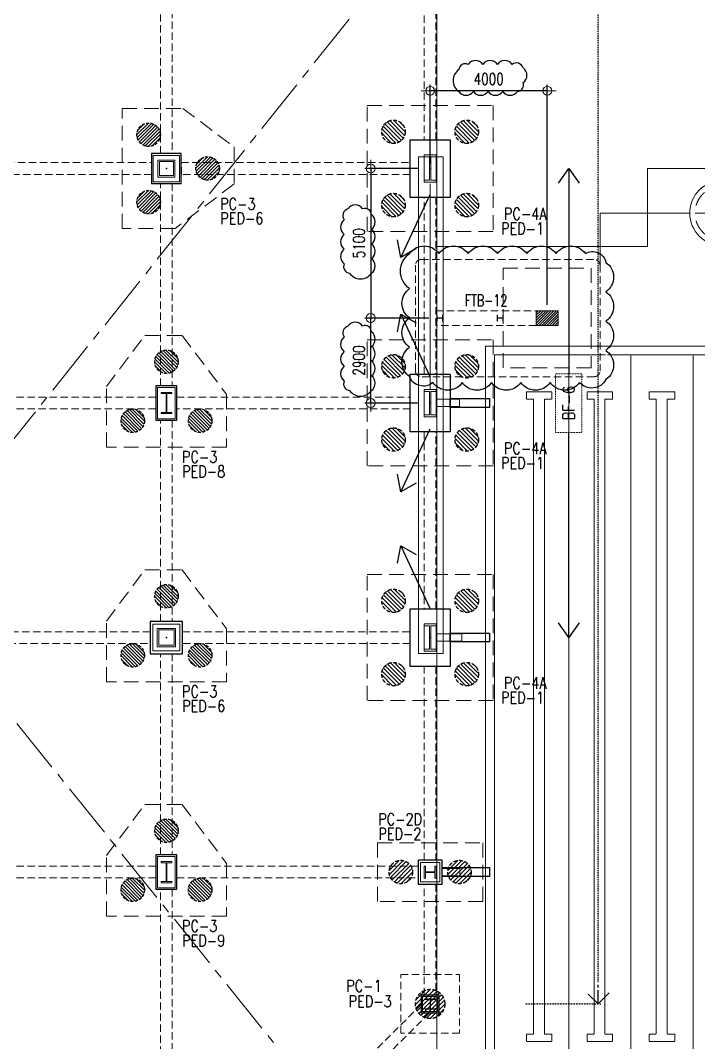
# Model space of a CAD drawing. Header units: millimetres. Extents: x 306431 to 569278, y -16030 to 119854.
# Drawn here: x 362409 to 385550, y 7660 to 42527 of the extents above; entities that cross this region are included whole.
import ezdxf
from ezdxf.enums import TextEntityAlignment as Align

# ---------------------------------------------------------------- set-up
doc = ezdxf.new("R2010")
doc.units = ezdxf.units.MM
doc.header["$MEASUREMENT"] = 0
for name, pattern in [('CENTER2', [28.575, 19.05, -3.175, 3.175, -3.175]), ('DASHED', [0.75, 0.5, -0.25]), ('DASHED2', [0.375, 0.25, -0.125]), ('HIDDEN', [0.375, 0.25, -0.125]), ('PHANTOM2', [1.25, 0.625, -0.125, 0.125, -0.125, 0.125, -0.125])]:
    doc.linetypes.add(name, pattern=pattern)
doc.layers.get('0').update_dxf_attribs({"lineweight": 9})
for name, color, linetype, lineweight in [('A_ARCHITECTURAL BACKGROUND', 251, 'Continuous', 5), ('A_DIM', 1, 'Continuous', 5), ('BASE PLATE', 5, 'Continuous', 18), ('COLUMN', 7, 'Continuous', 13), ('FTB', 4, 'HIDDEN', 30), ('GIRDER BEAM', 2, 'HIDDEN', 15), ('GIRDER GIRT', 4, 'HIDDEN', 18), ('HATCH', 8, 'Continuous', 5), ('OUTLINE', 252, 'CENTER2', 9), ('PEDESTAL CONCRETE', 20, 'Continuous', 25), ('REVCLOUD', 7, 'Continuous', 30), ('S-ANNO-NPLT', 7, 'Continuous', 9), ('S-Anno-Symb', 143, 'PHANTOM2', 15), ('S-BRACE', 2, 'Continuous', 15), ('S-BRACING', 1, 'Continuous', 18), ('S_foundation', 4, 'HIDDEN', 20), ('SPOT DET.', 1, 'Continuous', 20), ('TEXT_GB', 2, 'Continuous', 30)]:
    doc.layers.add(name, color=color, linetype=linetype, lineweight=lineweight)
doc.layers.add('GUIDE', color=191, linetype='Continuous', plot=False)
doc.styles.add('1', font='simplex.shx', dxfattribs={"width": 0.85, "height": 300})
doc.styles.add('ARIALNW', font='ARIALN.TTF')
doc.styles.add('ROMANSX', font='ROMANS.shx', dxfattribs={"height": 0.09375})
doc.styles.add('SIMPLEX', font='SIMPLEX.shx', dxfattribs={"width": 0.75, "height": 400})
doc.dimstyles.new('DIM 200', dxfattribs={"dimtxt": 0.36, "dimasz": 0.2, "dimexe": 0.1, "dimexo": 0, "dimgap": 0.08, "dimtad": 1, "dimlfac": 2, "dimrnd": 0.005, "dimzin": 1, "dimdsep": 46, "dimtxsty": 'ARIALNW', "dimcen": 0.09, "dimclrd": 6, "dimclre": 6, "dimclrt": 13, "dimadec": 0, "dimazin": 0, "dimtfac": 1, "dimtofl": 0, "dimtmove": 2, "dimatfit": 3, "dimfxl": 1, "dimtolj": 1, "dimtzin": 0, "dimarcsym": 0})
doc.dimstyles.new('DIM_100', dxfattribs={"dimtxt": 400, "dimasz": 2, "dimexe": 100, "dimexo": 250, "dimgap": 250, "dimtad": 1, "dimdec": 0, "dimrnd": 1, "dimzin": 1, "dimdsep": 46, "dimtxsty": '1', "dimblk1": 'ESCADIM_ARW', "dimblk2": 'ESCADIM_ARW', "dimsah": 1, "dimcen": 50, "dimclrd": 256, "dimclre": 256, "dimclrt": 52, "dimazin": 0, "dimtfac": 1, "dimtdec": 0, "dimtofl": 0, "dimtmove": 0, "dimatfit": 3, "dimldrblk": 'ESCADIM_ARW', "dimfxl": 1, "dimtolj": 1, "dimtzin": 0, "dimarcsym": 0})
doc.dimstyles.new('DIM_200', dxfattribs={"dimtxt": 400, "dimasz": 2, "dimexe": 200, "dimexo": 200, "dimgap": 200, "dimtad": 1, "dimdec": 0, "dimrnd": 1, "dimdsep": 46, "dimtxsty": 'SIMPLEX', "dimblk1": 'ESCADIM_ARW', "dimblk2": 'ESCADIM_ARW', "dimsah": 1, "dimcen": 50, "dimclrd": 251, "dimclre": 251, "dimclrt": 52, "dimadec": 0, "dimazin": 0, "dimtfac": 1, "dimtdec": 0, "dimtofl": 0, "dimtmove": 0, "dimatfit": 3, "dimldrblk": 'ESCADIM_ARW', "dimfxl": 1, "dimtolj": 1, "dimtzin": 0, "dimarcsym": 0})

# ---------------------------------------------------------------- blocks, each defined once
blk = doc.blocks.new('G_GIRT')
at = {"layer": 'GIRDER GIRT', "linetype": 'HIDDEN', "ltscale": 1000, "elevation": 0}
for points in [[(43800, 40983), (44200, 40983), (44200, 47464), (43800, 47464)], [(34800, 47259), (35200, 47259), (35200, 40509), (34800, 40509)], [(26561, 40200), (34491, 40200), (34491, 39800), (26561, 39800)], [(35511, 40200), (43322, 40200), (43322, 39800), (35511, 39800)], [(43800, 39017), (44200, 39017), (44200, 32981), (43800, 32981)], [(26510, 32200), (34640, 32200), (34640, 31800), (26510, 31800)], [(35360, 32200), (43324, 32200), (43324, 31800), (35360, 31800)], [(34800, 31415), (35200, 31415), (35200, 24550), (34800, 24550)], [(43800, 24980), (44200, 24980), (44200, 31017), (43800, 31017)], [(34800, 23450), (35200, 23450), (35200, 16585), (34800, 16585)], [(43800, 23014), (44200, 23014), (44200, 16404), (43800, 16404)], [(34800, 15415), (35200, 15415), (35200, 8675), (34800, 8675)], [(43800, 15589), (44200, 15589), (44200, 11805), (43800, 11805)], [(43695, 11479), (43695, 11195), (43977, 11195), (40908, 8132), (40908, 8404), (40614, 8404)]]:
    blk.add_lwpolyline(points, close=True, dxfattribs=at)
at = {"layer": 'GIRDER GIRT', "linetype": 'HIDDEN', "ltscale": 1000}
for points in [[(34800, 39489), (35200, 39489), (35200, 32585), (34800, 32585)], [(26611, 23800), (34450, 23800), (34450, 24200), (26611, 24200)], [(35550, 24200), (43324, 24200), (43324, 23800), (35550, 23800)], [(26511, 16200), (34640, 16200), (34640, 15800), (26511, 15800)], [(35360, 15800), (43593, 15800), (43593, 16200), (35360, 16200)]]:
    blk.add_lwpolyline(points, close=True, dxfattribs=at)
blk = doc.blocks.new('GF_PLAN NEW')
at = {"layer": 'A_ARCHITECTURAL BACKGROUND', "ltscale": 10}
for p, q in [((44230, 37327, 0), (44237, 47495, 0)), ((51416, 39986, 0), (61487, 39986, 0))]:
    blk.add_line(p, q, dxfattribs=at)
at = {"layer": 'A_ARCHITECTURAL BACKGROUND', "ltscale": 0.5}
blk.add_line((44003, 32442, 0), (44003, 39455, 0), dxfattribs=at)
at = {"layer": 'A_ARCHITECTURAL BACKGROUND', "linetype": 'DASHED2', "ltscale": 1.4}
for p, q in [((48731, 33627, 0), (48731, 8627, 0)), ((50854, 33607, 0), (50854, 8607, 0)), ((52977, 33607, 0), (52977, 8607, 0))]:
    blk.add_line(p, q, dxfattribs=at)
at = {"layer": 'A_ARCHITECTURAL BACKGROUND', "ltscale": 0.5, "elevation": 0}
for points in [[(43607, 40381), (44442, 40381), (44442, 23437), (43607, 23437)], [(45895, 8327), (45895, 33927), (60220, 33927), (60220, 8327)]]:
    blk.add_lwpolyline(points, close=True, dxfattribs=at)
at = {"layer": 'A_ARCHITECTURAL BACKGROUND', "ltscale": 10, "elevation": 0}
blk.add_lwpolyline([(61999, 31502), (61999, 5500), (44230, 5500), (44230, 37327), (51417, 37325), (51416, 39986)], dxfattribs=at)
at = {"layer": 'A_ARCHITECTURAL BACKGROUND', "ltscale": 0.5, "elevation": 0}
blk.add_lwpolyline([(50059, 33627), (59920, 33627), (59920, 8627), (46195, 8627), (46195, 33627), (49984, 33627)], dxfattribs=at)
at = {"layer": 'A_ARCHITECTURAL BACKGROUND', "elevation": 0}
for points in [[(44231, 31860), (45008, 31860), (45008, 32111), (44231, 32111)], [(44247, 23860), (45085, 23860), (45085, 24111), (44247, 24111)], [(44408, 15859), (45012, 15859), (45012, 16110), (44408, 16110)]]:
    blk.add_lwpolyline(points, dxfattribs=at)
at = {"layer": 'A_ARCHITECTURAL BACKGROUND', "linetype": 'DASHED2', "ltscale": 1.4, "elevation": 0}
for points in [[(47899, 32113), (48159, 32113), (48159, 32370), (47290, 32370), (47290, 32113), (47526, 32113)], [(47526, 32370), (47899, 32370)], [(47526, 10458), (47526, 32113)], [(47899, 32113), (47899, 10458)], [(49967, 32113), (50227, 32113), (50227, 32370), (49358, 32370), (49358, 32113), (49594, 32113)], [(49594, 32370), (49967, 32370)], [(49594, 10458), (49594, 32113)], [(49967, 32113), (49967, 10458)], [(52090, 32113), (52350, 32113), (52350, 32370), (51481, 32370), (51481, 32113), (51717, 32113)], [(51717, 32370), (52090, 32370)], [(51717, 10458), (51717, 32113)], [(52090, 32113), (52090, 10458)], [(47526, 10458), (47290, 10458), (47290, 10201), (48159, 10201), (48159, 10458), (47899, 10458)], [(47899, 10201), (47526, 10201)], [(49594, 10458), (49358, 10458), (49358, 10201), (50227, 10201), (50227, 10458), (49967, 10458)], [(49967, 10201), (49594, 10201)], [(51717, 10458), (51481, 10458), (51481, 10201), (52350, 10201), (52350, 10458), (52090, 10458)], [(52090, 10201), (51717, 10201)]]:
    blk.add_lwpolyline(points, dxfattribs=at)
blk = doc.blocks.new('GF COLUMN')
at = {"layer": 'COLUMN', "ltscale": 0.05, "elevation": 0}
for points in [[(43999, 39528), (43790, 39528), (43790, 39597), (43960, 39597, 0.414214), (43980, 39617), (43980, 40374, 0.414214), (43960, 40394), (43790, 40394), (43790, 40463), (44208, 40463), (44208, 40394), (44038, 40394, 0.414214), (44019, 40374), (44019, 39617, 0.414214), (44038, 39597), (44208, 39597), (44208, 39528), (43999, 39528)], [(43999, 31528), (43790, 31528), (43790, 31597), (43960, 31597, 0.414214), (43980, 31617), (43980, 32374, 0.414214), (43960, 32394), (43790, 32394), (43790, 32463), (44208, 32463), (44208, 32394), (44038, 32394, 0.414214), (44019, 32374), (44019, 31617, 0.414214), (44038, 31597), (44208, 31597), (44208, 31528), (43999, 31528)], [(34999, 31635), (34820, 31635), (34820, 31673), (34971, 31673, 0.414214), (34989, 31690), (34989, 32301, 0.414214), (34971, 32319), (34820, 32319), (34820, 32357), (35179, 32357), (35179, 32319), (35027, 32319, 0.414214), (35010, 32301), (35010, 31690, 0.414214), (35027, 31673), (35179, 31673), (35179, 31635), (34999, 31635)], [(43999, 23528), (43790, 23528), (43790, 23597), (43960, 23597, 0.414214), (43980, 23617), (43980, 24374, 0.414214), (43960, 24394), (43790, 24394), (43790, 24463), (44208, 24463), (44208, 24394), (44038, 24394, 0.414214), (44019, 24374), (44019, 23617, 0.414214), (44038, 23597), (44208, 23597), (44208, 23528), (43999, 23528)], [(43999, 11318), (43815, 11318), (43815, 11336), (43977, 11336, 0.414214), (43994, 11352), (43994, 11639, 0.414214), (43977, 11656), (43815, 11656), (43815, 11674), (44184, 11674), (44184, 11656), (44022, 11656, 0.414214), (44005, 11639), (44005, 11352, 0.414214), (44022, 11336), (44184, 11336), (44184, 11318), (43999, 11318)]]:
    blk.add_lwpolyline(points, format="xyb", dxfattribs=at)
for points in [[(34709, 39706), (35289, 39706), (35289, 40286), (34709, 40286)], [(34759, 39756), (35239, 39756), (35239, 40236), (34759, 40236)]]:
    blk.add_lwpolyline(points, close=True, dxfattribs=at)
at = {"layer": 'COLUMN', "ltscale": 0.05}
for points in [[(34689, 23686), (35309, 23686), (35309, 24306), (34689, 24306)], [(34739, 23736), (35259, 23736), (35259, 24256), (34739, 24256)]]:
    blk.add_lwpolyline(points, close=True, dxfattribs=at)
for points in [[(34999, 15635), (34820, 15635), (34820, 15673), (34971, 15673, 0.414214), (34989, 15690), (34989, 16301, 0.414214), (34971, 16319), (34820, 16319), (34820, 16357), (35179, 16357), (35179, 16319), (35027, 16319, 0.414214), (35010, 16301), (35010, 15690, 0.414214), (35027, 15673), (35179, 15673), (35179, 15635), (34999, 15635)], [(43796, 15996), (43796, 16197), (43839, 16197), (43839, 16026, 0.414214), (43856, 16009), (44143, 16009, 0.414214), (44159, 16026), (44159, 16197), (44203, 16197), (44203, 15794), (44159, 15794), (44159, 15965, 0.414214), (44143, 15982), (43856, 15982, 0.414214), (43839, 15965), (43839, 15794), (43796, 15794), (43796, 15996)]]:
    blk.add_lwpolyline(points, format="xyb", dxfattribs=at)
blk = doc.blocks.new('_Open90')
at = {"color": 0, "linetype": 'ByBlock', "lineweight": -2}
for p, q in [((-0.5, 0.5), (0, 0)), ((0, 0), (-1, 0)), ((0, 0), (-0.5, -0.5))]:
    blk.add_line(p, q, dxfattribs=at)
blk = doc.blocks.new('*D19')
at = {"layer": 'Defpoints', "color": 0, "ltscale": 0.05, "transparency": 16777216}
for p in [(378189, 72976, 0), (382119, 72976), (379387, 8976, 0)]:
    blk.add_point(p, dxfattribs=at)
at = {"layer": 'S-Anno-Symb', "lineweight": -2, "ltscale": 0.05, "transparency": 16777216}
for p, q in [((378439, 72976), (382219, 72976)), ((382119, 9726), (382119, 72226)), ((379637, 8976), (382219, 8976))]:
    blk.add_line(p, q, dxfattribs=at)
at = {"layer": 'S-Anno-Symb', "lineweight": -2, "ltscale": 0.05, "transparency": 16777216, "xscale": 750, "yscale": 750, "zscale": 750}
for p, rotation in [((382119, 72976), 90), ((382119, 8976), 270)]:
    blk.add_blockref('_Open90', p, dxfattribs=dict(at, rotation=rotation))
blk = doc.blocks.new('ESCADIM_ARW')
at = {"color": 7}
blk.add_line((-150, 0), (150, 0), dxfattribs=at)
blk.add_circle((0, 0), 75, dxfattribs=at)
blk = doc.blocks.new('1mpile')
at = {"layer": 'FTB', "ltscale": 500}
blk.add_circle((101070, -50701), 500, dxfattribs=at)
at = {"layer": 'HATCH'}
for p, q in [((101312, -51139, 0), (100633, -50459, 0)), ((101396, -51081, 0), (100691, -50376, 0)), ((101465, -51008, 0), (100763, -50307, 0)), ((101519, -50921, 0), (100850, -50252, 0)), ((101557, -50817, 0), (100954, -50215, 0)), ((101570, -50689, 0), (101082, -50201, 0)), ((101532, -50510, 0), (101262, -50239, 0)), ((101092, -51201, 0), (100571, -50680, 0)), ((100931, -51181, 0), (100590, -50841, 0)), ((101213, -51180, 0), (100591, -50559, 0))]:
    blk.add_line(p, q, dxfattribs=at)
blk = doc.blocks.new('PC-3 800MM x 45')
at = {"layer": 'GUIDE'}
blk.add_point((-115, -100, 0), dxfattribs=at)
at = {"layer": 'S_foundation', "ltscale": 2000}
for p, q in [((-1622, -2150), (-1622, 1950)), ((-1622, 1950), (444, 1950)), ((444, 1950), (2192, 634)), ((2192, 634), (2191, -634)), ((2191, -634), (178, -2150)), ((178, -2150), (-1622, -2150))]:
    blk.add_line(p, q, dxfattribs=at)
at = {"xscale": 0.8, "yscale": 0.8, "zscale": 0.8, "rotation": 90}
for p in [(-41283, -79806), (-39269, -80956), (-41283, -82106)]:
    blk.add_blockref('1mpile', p, dxfattribs=at)
blk = doc.blocks.new('PC-4 - 1M x 45')
at = {"layer": 'HATCH', "ltscale": 0.05}
h = blk.add_hatch(dxfattribs=at)
h.set_pattern_fill('ANSI31', color=256, scale=800, style=0)
edge = h.paths.add_edge_path()
edge.add_arc((-1250, 1250), 400, 0, 360)
h = blk.add_hatch(dxfattribs=at)
h.set_pattern_fill('ANSI31', color=256, scale=800, style=0)
h.set_pattern_definition([(45, (2500, 0), (-70.7107, 70.7107), [])])
edge = h.paths.add_edge_path()
edge.add_arc((1250, 1250), 400, 0, 360)
h = blk.add_hatch(dxfattribs=at)
h.set_pattern_fill('ANSI31', color=256, scale=800, style=0)
h.set_pattern_definition([(45, (0, -2500), (-70.7107, 70.7107), [])])
edge = h.paths.add_edge_path()
edge.add_arc((-1250, -1250), 400, 0, 360)
h = blk.add_hatch(dxfattribs=at)
h.set_pattern_fill('ANSI31', color=256, scale=800, style=0)
h.set_pattern_definition([(45, (2500, -2500), (-70.7107, 70.7107), [])])
edge = h.paths.add_edge_path()
edge.add_arc((1250, -1250), 400, 0, 360)
at = {"layer": 'FTB', "ltscale": 500}
for centre in [(-1250, 1250, 0), (1250, 1250, 0), (-1250, -1250, 0), (1250, -1250, 0)]:
    blk.add_circle(centre, 400, dxfattribs=at)
at = {"layer": 'GUIDE'}
blk.add_point((0, 0), dxfattribs=at)
at = {"layer": 'S_foundation', "ltscale": 2000, "elevation": 0}
blk.add_lwpolyline([(-2150, 2150), (2150, 2150), (2150, -2150), (-2150, -2150)], close=True, dxfattribs=at)
blk = doc.blocks.new('PC-2 8M x 35')
at = {"layer": 'GIRDER BEAM', "ltscale": 0.05}
h = blk.add_hatch(dxfattribs=at)
h.set_pattern_fill('ANSI31', color=252, scale=800, angle=360)
h.set_pattern_definition([(45, (-290050.03, -28409.96), (-70.710678, 70.710678), [])])
edge = h.paths.add_edge_path()
edge.add_arc((-1000, 0), 400, 0, 360)
h = blk.add_hatch(dxfattribs=at)
h.set_pattern_fill('ANSI31', color=252, scale=800, angle=360)
h.set_pattern_definition([(45, (-288050.03, -28409.96), (-70.710678, 70.710678), [])])
edge = h.paths.add_edge_path()
edge.add_arc((1000, 0), 400, 0, 360)
at = {"layer": 'FTB', "ltscale": 500}
for centre in [(-1000, 0, 0), (1000, 0, 0)]:
    blk.add_circle(centre, 400, dxfattribs=at)
at = {"layer": 'GUIDE'}
blk.add_point((0, 0), dxfattribs=at)
at = {"layer": 'S_foundation', "ltscale": 2000, "elevation": 0}
blk.add_lwpolyline([(1800, -1000), (-1800, -1000), (-1800, 1000), (1800, 1000)], close=True, dxfattribs=at)
blk = doc.blocks.new('PC-1 1000M x35')
at = {"layer": 'GIRDER BEAM', "ltscale": 0.05}
h = blk.add_hatch(dxfattribs=at)
h.set_pattern_fill('ANSI31', color=252, scale=800)
h.set_pattern_definition([(45, (-340389.34, -8976.85), (-70.710678, 70.710678), [])])
edge = h.paths.add_edge_path()
edge.add_arc((0, 0), 500, 0, 360)
at = {"layer": 'FTB', "ltscale": 500}
blk.add_circle((0, 0), 500, dxfattribs=at)
at = {"layer": 'S_foundation', "ltscale": 1000}
blk.add_lwpolyline([(-1000, 1000), (1000, 1000), (1000, -1000), (-1000, -1000)], close=True, dxfattribs=at)
blk = doc.blocks.new('Bubble')
at = {"layer": 'S-ANNO-NPLT'}
blk.add_circle((0, 0), 0.2608, dxfattribs=at)
at = {"layer": 'S-Anno-Symb', "color": 0}
blk.add_line((-0.2188, 0), (0.2188, 0), dxfattribs=at)
blk.add_circle((0, 0), 0.2187, dxfattribs=at)
at = {"layer": 'S-Anno-Symb', "style": 'ROMANSX'}
for tag, p in [('1', (0, 0.1094)), ('S1', (0, -0.1094))]:
    blk.add_attdef(tag, text='', height=0.0937, dxfattribs=at).set_placement(p, align=Align.MIDDLE_CENTER)
at = {"layer": 'S-Anno-Symb', "style": 'ROMANSX', "width": 1.018385, "flags": 8}
blk.add_attdef('LONG', text='', height=0.0937, dxfattribs=at).set_placement((-0.1796, -0.1249), (0.1796, -0.1249), align=Align.FIT)
blk = doc.blocks.new('*D91')
at = {"color": 251, "lineweight": -2, "ltscale": 0.5, "transparency": 16777216}
for p, q in [((376346, 32376), (374161, 32376)), ((374361, 29478), (374361, 32374)), ((375968, 29476), (374161, 29476))]:
    blk.add_line(p, q, dxfattribs=at)
at = {"layer": 'Defpoints', "color": 0, "ltscale": 0.5, "transparency": 16777216}
for p in [(374361, 32376), (376546, 32376, 0), (376168, 29476, 0)]:
    blk.add_point(p, dxfattribs=at)
at = {"color": 251, "lineweight": -2, "ltscale": 0.5, "transparency": 16777216, "xscale": 2, "yscale": 2, "zscale": 2}
for p, rotation in [((374361, 32376), 90), ((374361, 29476), 270)]:
    blk.add_blockref('ESCADIM_ARW', p, dxfattribs=dict(at, rotation=rotation))
at = {"color": 52, "ltscale": 0.5, "transparency": 16777216, "insert": (373961, 30926), "char_height": 400, "attachment_point": 5, "rotation": 90, "style": 'SIMPLEX'}
blk.add_mtext('\\A1;2900', dxfattribs=at)
blk = doc.blocks.new('*D92')
at = {"color": 251, "lineweight": -2, "ltscale": 0.5, "transparency": 16777216}
for p, q in [((375982, 37476), (374161, 37476)), ((374361, 37474), (374361, 32378)), ((376346, 32376), (374161, 32376))]:
    blk.add_line(p, q, dxfattribs=at)
at = {"layer": 'Defpoints', "color": 0, "ltscale": 0.5, "transparency": 16777216}
for p in [(376182, 37476, 0), (374361, 32376), (376546, 32376, 0)]:
    blk.add_point(p, dxfattribs=at)
at = {"color": 251, "lineweight": -2, "ltscale": 0.5, "transparency": 16777216, "xscale": 2, "yscale": 2, "zscale": 2}
for p, rotation in [((374361, 37476), 90), ((374361, 32376), 270)]:
    blk.add_blockref('ESCADIM_ARW', p, dxfattribs=dict(at, rotation=rotation))
at = {"color": 52, "ltscale": 0.5, "transparency": 16777216, "insert": (373961, 34926), "char_height": 400, "attachment_point": 5, "rotation": 90, "style": 'SIMPLEX'}
blk.add_mtext('\\A1;5100', dxfattribs=at)
blk = doc.blocks.new('*D93')
at = {"layer": 'A_DIM', "color": 251, "lineweight": -2, "ltscale": 0.5, "transparency": 16777216}
for p, q in [((376389, 37636), (376389, 40329)), ((380386, 40129), (376391, 40129)), ((380388, 32825), (380388, 40329))]:
    blk.add_line(p, q, dxfattribs=at)
at = {"layer": 'Defpoints', "color": 0, "ltscale": 0.5, "transparency": 16777216}
for p in [(376389, 40129), (376389, 37436, 0), (380388, 32625, 0)]:
    blk.add_point(p, dxfattribs=at)
at = {"layer": 'A_DIM', "color": 251, "lineweight": -2, "ltscale": 0.5, "transparency": 16777216, "xscale": 2, "yscale": 2, "zscale": 2, "rotation": 180}
blk.add_blockref('ESCADIM_ARW', (376389, 40129), dxfattribs=at)
at = {"layer": 'A_DIM', "color": 251, "lineweight": -2, "ltscale": 0.5, "transparency": 16777216, "xscale": 2, "yscale": 2, "zscale": 2}
blk.add_blockref('ESCADIM_ARW', (380388, 40129), dxfattribs=at)
at = {"layer": 'A_DIM', "color": 52, "ltscale": 0.5, "transparency": 16777216, "insert": (378389, 40529), "char_height": 400, "attachment_point": 5, "style": 'SIMPLEX'}
blk.add_mtext('\\A1;4000', dxfattribs=at)

msp = doc.modelspace()

# ---------------------------------------------------------------- hatches: boundary and pattern name
at = {"layer": 'HATCH', "ltscale": 0.05}
h = msp.add_hatch(dxfattribs=at)
h.set_pattern_fill('ANSI31', color=256, scale=500)
h.paths.add_polyline_path([(380012.4, 32624.8), (380762.4, 32624.8), (380762.4, 32124.8), (380012.4, 32124.8)])

# ---------------------------------------------------------------- linework, layer by layer
at = {"layer": 'BASE PLATE', "ltscale": 0.05, "elevation": 0}
for points in [[(366939.4, 37024.8), (367839.4, 37024.8), (367839.4, 37924.8), (366939.4, 37924.8)], [(376182.6, 37942.3), (376600.5, 37942.3), (376600.5, 37007.2), (376182.6, 37007.2)], [(367083.7, 30011), (367083.7, 28941), (367693.7, 28941), (367693.7, 30011)], [(376182.6, 29941.6), (376600.5, 29941.6), (376600.5, 29006.6), (376182.6, 29006.6)], [(366931.2, 21018.5), (367846.2, 21018.5), (367846.2, 21933.5), (366931.2, 21933.5)], [(376182.6, 21941), (376600.5, 21941), (376600.5, 21006), (376182.6, 21006)], [(367083.7, 14011), (367083.7, 12941), (367693.7, 12941), (367693.7, 14011)], [(376059, 13140.4), (376724, 13140.4), (376724, 13805.4), (376059, 13805.4)], [(376133.7, 8721), (376643.7, 8721), (376643.7, 9231), (376133.7, 9231)]]:
    msp.add_lwpolyline(points, close=True, dxfattribs=at)
at = {"layer": 'COLUMN', "color": 7, "ltscale": 0.05, "elevation": 0}
for points in [[(376829.4, 32374.8), (376829.4, 32271.8), (376812, 32271.8), (376812, 32356.9, 0.4142136), (376799.3, 32369.7), (376643.7, 32369.7, 0.4142136), (376630.9, 32356.9), (376630.9, 32271.8), (376613.5, 32271.8), (376613.5, 32477.7), (376630.9, 32477.7), (376630.9, 32392.6, 0.4142136), (376643.7, 32379.8), (376799.3, 32379.8, 0.4142136), (376812, 32392.6), (376812, 32477.7), (376829.4, 32477.7), (376829.4, 32374.8)], [(378671.5, 32374.8), (378671.5, 32271.8), (378688.9, 32271.8), (378688.9, 32356.9, -0.4142136), (378701.6, 32369.7), (378857.2, 32369.7, -0.4142136), (378870, 32356.9), (378870, 32271.8), (378887.4, 32271.8), (378887.4, 32477.7), (378870, 32477.7), (378870, 32392.6, -0.4142136), (378857.2, 32379.8), (378701.6, 32379.8, -0.4142136), (378688.9, 32392.6), (378688.9, 32477.7), (378671.5, 32477.7), (378671.5, 32374.8)]]:
    msp.add_lwpolyline(points, format="xyb", dxfattribs=at)
at = {"layer": 'COLUMN', "ltscale": 0.05, "elevation": 0}
msp.add_lwpolyline([(380012.4, 32624.8), (380762.4, 32624.8), (380762.4, 32124.8), (380012.4, 32124.8)], close=True, dxfattribs=at)
at = {"layer": 'GIRDER BEAM', "ltscale": 0.05, "elevation": 0}
msp.add_lwpolyline([(380669.6, 28476), (381569.6, 28476), (381569.6, 30476), (380669.6, 30476)], close=True, dxfattribs=at)
at = {"layer": 'GIRDER GIRT', "color": 3, "linetype": 'HIDDEN', "ltscale": 1000, "elevation": 0}
msp.add_lwpolyline([(376588.7, 32624.8), (380012.4, 32624.8), (380012.4, 32124.8), (376588.7, 32124.8)], close=True, dxfattribs=at)
at = {"layer": 'OUTLINE', "ltscale": 100}
for p, q in [((372439, 5926, 0), (340928.2, 45107, 0)), ((375405.7, 44797.5, 0), (344338.4, 5926, 0))]:
    msp.add_line(p, q, dxfattribs=at)
at = {"layer": 'PEDESTAL CONCRETE', "ltscale": 0.05, "elevation": 0}
for points in [[(375713.1, 36491.7), (375713.1, 38457.8), (377070, 38457.8), (377070, 36491.7)], [(366879.4, 36964.8), (367899.4, 36964.8), (367899.4, 37984.8), (366879.4, 37984.8)], [(375713.1, 28491.1), (375713.1, 30457.1), (377070, 30457.1), (377070, 28491.1)], [(367028.7, 30061), (367028.7, 28891), (367748.7, 28891), (367748.7, 30061)], [(377070, 29627.1), (378416.9, 29627.1), (378416.9, 29324.9), (377070, 29324.9)], [(375713.1, 20490.5), (375713.1, 22456.5), (377070, 22456.5), (377070, 20490.5)], [(366838.7, 20926), (367938.7, 20926), (367938.7, 22026), (366838.7, 22026)], [(377070, 21628.1), (378416.9, 21628.1), (378416.9, 21325.9), (377070, 21325.9)], [(367028.7, 14061), (367028.7, 12891), (367748.7, 12891), (367748.7, 14061)], [(375981.2, 13065.4), (376796.2, 13065.4), (376796.2, 13880.4), (375981.2, 13880.4)], [(376796.2, 13628.1), (378416.9, 13628.1), (378416.9, 13325.9), (376796.2, 13325.9)], [(376083.7, 8671), (376693.7, 8671), (376693.7, 9281), (376083.7, 9281)]]:
    msp.add_lwpolyline(points, close=True, dxfattribs=at)
at = {"layer": 'REVCLOUD', "ltscale": 0.05, "elevation": 0}
for points in [[(377366.6, 40103, 0.5205671), (377866.6, 40103, 0.5205671), (378366.6, 40103, 0.5205671), (378866.6, 40103, 0.5205671), (379366.6, 40103, 0.5205671), (379564.2, 40405.4, 0.5205671), (379564.2, 40905.4, 0.5205671), (379187.3, 41028.5, 0.5205671), (378687.3, 41028.5, 0.5205671), (378187.3, 41028.5, 0.5205671), (377687.3, 41028.5, 0.5205671), (377366.6, 40849.2, 0.5205671)], [(374386.8, 33904, 0.5205671), (374386.8, 34404, 0.5205671), (374386.8, 34904, 0.5205671), (374386.8, 35404, 0.5205671), (374386.8, 35904, 0.5205671), (374084.4, 36101.6, 0.5205671), (373584.4, 36101.6, 0.5205671), (373461.3, 35724.7, 0.5205671), (373461.3, 35224.7, 0.5205671), (373461.3, 34724.7, 0.5205671), (373461.3, 34224.7, 0.5205671), (373640.6, 33904, 0.5205671)], [(374386.8, 29904, 0.5205671), (374386.8, 30404, 0.5205671), (374386.8, 30904, 0.5205671), (374386.8, 31404, 0.5205671), (374386.8, 31904, 0.5205671), (374084.4, 32101.6, 0.5205671), (373584.4, 32101.6, 0.5205671), (373461.3, 31724.7, 0.5205671), (373461.3, 31224.7, 0.5205671), (373461.3, 30724.7, 0.5205671), (373461.3, 30224.7, 0.5205671), (373640.6, 29904, 0.5205671)]]:
    msp.add_lwpolyline(points, format="xyb", close=True, dxfattribs=at)
at = {"layer": 'REVCLOUD', "ltscale": 0.05}
msp.add_lwpolyline([(375688.7, 34574.8, -0.5205671), (376688.7, 34574.8, -0.5205671), (377688.7, 34574.8, -0.5205671), (378688.7, 34574.8, -0.5205671), (379688.7, 34574.8, -0.5205671), (380688.7, 34574.8, -0.5205671), (381688.7, 34574.8, -0.5205671), (382387.4, 34273.4, -0.5205671), (382387.4, 33273.4, -0.5205671), (382387.4, 32273.4, -0.5205671), (382387.4, 31273.4, -0.5205671), (382387.4, 30273.4, -0.5205671), (381486, 30174.8, -0.5205671), (380486, 30174.8, -0.5205671), (379486, 30174.8, -0.5205671), (378486, 30174.8, -0.5205671), (377486, 30174.8, -0.5205671), (376486, 30174.8, -0.5205671), (375688.7, 30377.4, -0.5205671), (375688.7, 31377.4, -0.5205671), (375688.7, 32377.4, -0.5205671), (375688.7, 33377.4, -0.5205671)], format="xyb", close=True, dxfattribs=at)
at = {"layer": 'S-BRACING', "ltscale": 1000, "elevation": 0}
msp.add_lwpolyline([(382187.4, 34174.8), (382187.4, 35955.2), (385249.5, 35955.2)], dxfattribs=at)
at = {"layer": 'S_foundation', "color": 6, "ltscale": 2000, "elevation": 0}
msp.add_lwpolyline([(378887.4, 34074.8), (381887.4, 34074.8), (381887.4, 30674.8), (378887.4, 30674.8)], close=True, dxfattribs=at)
at = {"layer": 'SPOT DET.', "linetype": 'DASHED', "ltscale": 500, "elevation": 0}
msp.add_lwpolyline([(376088.7, 34374.8), (381987.4, 34374.8, -0.4142136), (382187.4, 34174.8), (382187.4, 30574.8, -0.4142136), (381987.4, 30374.8), (376088.7, 30374.8, -0.4142136), (375888.7, 30574.8), (375888.7, 34174.8, -0.4142136)], format="xyb", close=True, dxfattribs=at)

# ---------------------------------------------------------------- block references
at = {"color": 252, "xscale": 1.00007848107299, "yscale": 1.000078491987783, "zscale": 1.00007849178404}
msp.add_blockref('GF COLUMN', (332388.7, -2524, 0), dxfattribs=at)
at = {"layer": 'A_ARCHITECTURAL BACKGROUND'}
msp.add_blockref('GF_PLAN NEW', (332388.1, -2507.2, 0), dxfattribs=at)
at = {"layer": 'GIRDER BEAM'}
for name, p in [('PC-3 800MM x 45', (367505.8, 37577.3, 0)), ('PC-2 8M x 35', (376389.3, 13477.3, 0)), ('PC-1 1000M x35', (376389.3, 8976.8, 0))]:
    msp.add_blockref(name, p, dxfattribs=at)
for name, p, rotation in [('PC-4 - 1M x 45', (376389.3, 37479.2, 0), 270), ('PC-3 800MM x 45', (367291.4, 29592.3, 0), 90), ('PC-4 - 1M x 45', (376389.3, 29479.2, 0), 270), ('PC-3 800MM x 45', (367291.4, 21592.3, 0), 90), ('PC-4 - 1M x 45', (376389.3, 21479.2, 0), 270), ('PC-3 800MM x 45', (367291.4, 13592.3, 0), 90)]:
    msp.add_blockref(name, p, dxfattribs=dict(at, rotation=rotation))
at = {"layer": 'GIRDER GIRT'}
msp.add_blockref('G_GIRT', (332388.7, -2524, 0), dxfattribs=at)
at = {"layer": 'S-Anno-Symb'}
ref = msp.add_blockref('Bubble', (386362.1, 35955.2, 0), dxfattribs=dict(at, xscale=4266.666666667009, yscale=4266.666666667009, zscale=4266.666666667009))
ref.add_attrib('1', '4', dxfattribs={"height": 400, "style": 'ROMANSX', "width": 0.7}).set_placement((386362.1, 36421.8, 0), align=Align.MIDDLE_CENTER)
ref.add_attrib('S1', 'ST11.3', dxfattribs={"height": 400, "style": 'ROMANSX', "width": 0.6}).set_placement((386362.1, 35488.5, 0), align=Align.MIDDLE_CENTER)

# ---------------------------------------------------------------- texts
at = {"layer": 'TEXT_GB', "char_height": 400, "attachment_point": 5, "style": 'SIMPLEX'}
for s, insert in [('\\A1;{\\W0.8;PC-3}', (369829, 36268.9, 0)), ('\\A1;{\\W0.8;PED-6}', (369966.1, 35772.8, 0)), ('\\A1;{\\W0.8;PC-4A}', (379635.8, 35930.2, 0)), ('\\A1;{\\W0.8;PED-1}', (379544.4, 35429.2, 0)), ('\\A1;{\\W0.7;FTB-12}', (378300.5, 32974.8, 0)), ('\\A1;{\\W0.8;PC-4A}', (379635.8, 27930.2, 0)), ('\\A1;{\\W0.8;PC-3}', (368526.5, 27636.6, 0)), ('\\A1;{\\W0.8;PED-1}', (379544.4, 27429.2, 0)), ('\\A1;{\\W0.8;PED-8}', (368663.6, 27140.6, 0)), ('\\A1;{\\W0.8;PC-4A}', (379635.8, 19930.2, 0)), ('\\A1;{\\W0.8;PC-3}', (368526.5, 19636.6, 0)), ('\\A1;{\\W0.8;PED-1}', (379544.4, 19429.2, 0)), ('\\A1;{\\W0.8;PED-6}', (368663.6, 19140.6, 0)), ('\\A1;{\\W0.8;PC-2D}', (375366.5, 15276.8, 0)), ('\\A1;{\\W0.8;PED-2}', (375358.9, 14780.8, 0)), ('\\A1;{\\W0.8;PC-3}', (368526.5, 11636.6, 0)), ('\\A1;{\\W0.8;PED-9}', (368663.6, 11140.6, 0)), ('\\A1;{\\W0.8;PC-1}', (374131.4, 9590.6, 0)), ('\\A1;{\\W0.8;PED-3}', (374344.7, 9065.7, 0))]:
    msp.add_mtext(s, dxfattribs=dict(at, insert=insert))
at = {"layer": 'TEXT_GB', "insert": (381119.6, 29476, 0), "char_height": 400, "attachment_point": 5, "rotation": 90, "style": 'SIMPLEX'}
msp.add_mtext('\\A1;{\\W0.8;BF-6}', dxfattribs=at)

# ---------------------------------------------------------------- dimensions: what is measured, and where the dimension line sits
at = {"ltscale": 0.5}
dim = msp.add_linear_dim(base=(374360.6, 32375.8, 0), p1=(376182.5, 37476, 0), p2=(376546.5, 32375.8, 0), angle=90, dimstyle='DIM_200', dxfattribs=at)
dim.commit()
dim.dimension.update_dxf_attribs({"geometry": '*D92', "text_midpoint": (373960.6, 34925.9, 0)})
dim = msp.add_linear_dim(base=(374360.6, 32375.8, 0), p1=(376168.3, 29476, 0), p2=(376546.5, 32375.8, 0), angle=270, dimstyle='DIM_200', dxfattribs=at)
dim.commit()
dim.dimension.update_dxf_attribs({"geometry": '*D91', "text_midpoint": (374360.6, 30925.9, 0), "dimtype": 160})
at = {"layer": 'A_DIM', "ltscale": 0.5}
dim = msp.add_linear_dim(base=(376388.7, 40129.2, 0), p1=(380388.4, 32624.8, 0), p2=(376388.7, 37436.2, 0), dimstyle='DIM_200', dxfattribs=at)
dim.commit()
dim.dimension.update_dxf_attribs({"geometry": '*D93', "text_midpoint": (378388.5, 40529.2, 0)})
at = {"layer": 'S-Anno-Symb', "ltscale": 0.05}
dim = msp.add_linear_dim(base=(382118.7, 72976, 0), p1=(379386.7, 8975.7, 0), p2=(378188.7, 72976, 0), angle=90, text=' ', dimstyle='DIM_100', override={"dimasz": 750, "dimblk1": 'Open90', "dimblk2": 'Open90', "dimfxl": 125}, dxfattribs=at)
dim.commit()
dim.dimension.update_dxf_attribs({"geometry": '*D19', "text_midpoint": (382118.7, 40975.9, 0)})

# ---------------------------------------------------------------- leaders
at = {"layer": 'S-BRACE', "ltscale": 0.5}
for points in [[(381119.6, 37476, 0), (381119.6, 30476, 0)], [(375386.6, 34441.8, 0), (376388.7, 36593, 0)], [(375386.6, 32510.2, 0), (376388.7, 30359, 0)], [(375386.6, 26441.8, 0), (376388.7, 28593, 0)], [(381119.6, 21476, 0), (381119.6, 28476, 0)], [(375386.6, 24610.2, 0), (376388.7, 22459, 0)]]:
    msp.add_leader(points, dimstyle='DIM 200', override={"dimasz": 500, "dimtad": 0, "dimclrd": 2, "dimldrblk": 'Open90', "dimfxl": 0.18}, dxfattribs=at)

doc.saveas('drawing.dxf')
